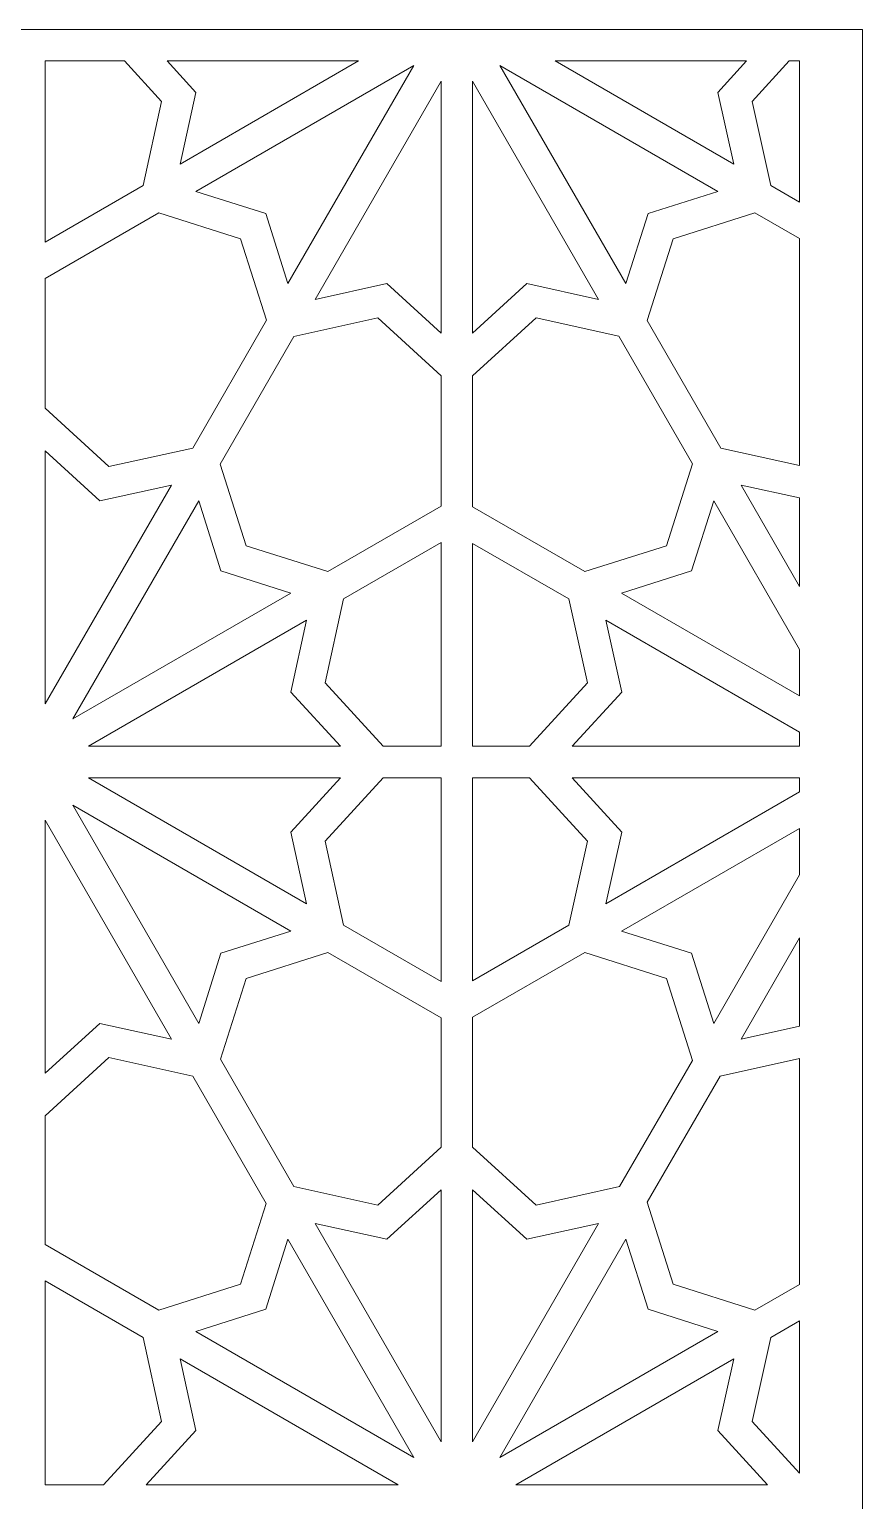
# Model space of a CAD drawing. Header units: centimetres. Extents: x -9.7 to 9.3, y -9.5 to 8.4.
# Drawn here: x -5.06 to -0.53, y 0.41 to 8.41 of the extents above; entities that cross this region are included whole.
import ezdxf

# ---------------------------------------------------------------- set-up
doc = ezdxf.new("R2010")
doc.units = ezdxf.units.CM
doc.header["$MEASUREMENT"] = 0
doc.layers.add('layer 1', color=7, linetype='Continuous')

msp = doc.modelspace()

# ---------------------------------------------------------------- linework, layer by layer
at = {"layer": 'layer 1', "color": 177, "lineweight": 9}
for points, knots in [([(-9.67547, -9.53857), (-9.67547, -9.53857), (-9.67547, 8.40606), (-9.67547, 8.40606), (-9.67547, 8.40606), (-9.67547, 8.40606), (-0.53171, 8.40606), (-0.53171, 8.40606), (-0.53171, 8.40606), (-0.53171, 8.40606), (-0.53171, 8.3587), (-0.53171, 8.3587), (-0.53171, 8.3587), (-0.53171, 8.3587), (-0.53171, 7.26911), (-0.53171, 7.26911), (-0.53171, 7.26911), (-0.53171, 7.26911), (-0.53171, 7.07114), (-0.53171, 7.07114), (-0.53171, 7.07114), (-0.53171, 7.07114), (-0.53171, 6.323), (-0.53171, 6.323), (-0.53171, 6.323), (-0.53171, 6.323), (-0.53171, 6.09078), (-0.53171, 6.09078), (-0.53171, 6.09078), (-0.53171, 6.09078), (-0.53171, 4.78451), (-0.53171, 4.78451), (-0.53171, 4.78451), (-0.53171, 4.78451), (-0.53171, 4.06155), (-0.53171, 4.06155), (-0.53171, 4.06155), (-0.53171, 4.06155), (-0.53171, 2.75528), (-0.53171, 2.75528), (-0.53171, 2.75528), (-0.53171, 2.75528), (-0.53171, 2.52306), (-0.53171, 2.52306), (-0.53171, 2.52306), (-0.53171, 2.52306), (-0.53171, 1.78148), (-0.53171, 1.78148), (-0.53171, 1.78148), (-0.53171, 1.78148), (-0.53171, 1.58351), (-0.53171, 1.58351), (-0.53171, 1.58351), (-0.53171, 1.58351), (-0.53171, 0.49392), (-0.53171, 0.49392), (-0.53171, 0.49392), (-0.53171, 0.49392), (-0.53171, 0.32248), (-0.53171, 0.32248), (-0.53171, 0.32248), (-0.53171, 0.32248), (-0.53171, -0.76711), (-0.53171, -0.76711), (-0.53171, -0.76711), (-0.53171, -0.76711), (-0.53171, -0.96508), (-0.53171, -0.96508), (-0.53171, -0.96508), (-0.53171, -0.96508), (-0.53171, -1.70574), (-0.53171, -1.70574), (-0.53171, -1.70574), (-0.53171, -1.70574), (-0.53171, -1.93796), (-0.53171, -1.93796), (-0.53171, -1.93796), (-0.53171, -1.93796), (-0.53171, -3.24423), (-0.53171, -3.24423), (-0.53171, -3.24423), (-0.53171, -3.24423), (-0.53171, -3.96719), (-0.53171, -3.96719), (-0.53171, -3.96719), (-0.53171, -3.96719), (-0.53171, -5.27346), (-0.53171, -5.27346), (-0.53171, -5.27346), (-0.53171, -5.27346), (-0.53171, -5.50567), (-0.53171, -5.50567), (-0.53171, -5.50567), (-0.53171, -5.50567), (-0.53171, -6.25475), (-0.53171, -6.25475), (-0.53171, -6.25475), (-0.53171, -6.25475), (-0.53171, -6.45272), (-0.53171, -6.45272), (-0.53171, -6.45272), (-0.53171, -6.45272), (-0.53171, -7.5423), (-0.53171, -7.5423), (-0.53171, -7.5423), (-0.53171, -7.5423), (-0.53171, -7.71375), (-0.53171, -7.71375), (-0.53171, -7.71375), (-0.53171, -7.71375), (-0.53171, -8.80333), (-0.53171, -8.80333), (-0.53171, -8.80333), (-0.53171, -8.80333), (-0.53171, -9.0013), (-0.53171, -9.0013), (-0.53171, -9.0013), (-0.53171, -9.0013), (-0.53171, -9.53857), (-0.53171, -9.53857), (-0.53171, -9.53857), (-0.53171, -9.53857), (-1.53681, -9.53857), (-1.53681, -9.53857), (-1.53681, -9.53857), (-1.53681, -9.53857), (-1.73478, -9.53857), (-1.73478, -9.53857), (-1.73478, -9.53857), (-1.73478, -9.53857), (-2.64071, -9.53857), (-2.64071, -9.53857), (-2.64071, -9.53857), (-2.64071, -9.53857), (-2.83698, -9.53857), (-2.83698, -9.53857), (-2.83698, -9.53857), (-2.83698, -9.53857), (-3.74291, -9.53857), (-3.74291, -9.53857), (-3.74291, -9.53857), (-3.74291, -9.53857), (-3.94088, -9.53857), (-3.94088, -9.53857), (-3.94088, -9.53857), (-3.94088, -9.53857), (-4.97855, -9.53857), (-4.97855, -9.53857), (-4.97855, -9.53857), (-4.97855, -9.53857), (-5.15, -9.53857), (-5.15, -9.53857), (-5.15, -9.53857), (-5.15, -9.53857), (-6.18132, -9.53857), (-6.18132, -9.53857), (-6.18132, -9.53857), (-6.18132, -9.53857), (-6.37929, -9.53857), (-6.37929, -9.53857), (-6.37929, -9.53857), (-6.37929, -9.53857), (-7.28522, -9.53857), (-7.28522, -9.53857), (-7.28522, -9.53857), (-7.28522, -9.53857), (-7.4815, -9.53857), (-7.4815, -9.53857), (-7.4815, -9.53857), (-7.4815, -9.53857), (-8.38743, -9.53857), (-8.38743, -9.53857), (-8.38743, -9.53857), (-8.38743, -9.53857), (-8.5854, -9.53857), (-8.5854, -9.53857), (-8.5854, -9.53857), (-8.5854, -9.53857), (-9.62058, -9.53857), (-9.62058, -9.53857), (-9.62058, -9.53857), (-9.62058, -9.53857), (-9.67547, -9.53857), (-9.67547, -9.53857)], [0, 0, 0, 0, 0.0212766, 0.0212766, 0.0212766, 0.0212766, 0.0425532, 0.0425532, 0.0425532, 0.0425532, 0.0638298, 0.0638298, 0.0638298, 0.0638298, 0.0851064, 0.0851064, 0.0851064, 0.0851064, 0.106383, 0.106383, 0.106383, 0.106383, 0.1276596, 0.1276596, 0.1276596, 0.1276596, 0.1489362, 0.1489362, 0.1489362, 0.1489362, 0.1702128, 0.1702128, 0.1702128, 0.1702128, 0.1914894, 0.1914894, 0.1914894, 0.1914894, 0.212766, 0.212766, 0.212766, 0.212766, 0.2340426, 0.2340426, 0.2340426, 0.2340426, 0.2553191, 0.2553191, 0.2553191, 0.2553191, 0.2765957, 0.2765957, 0.2765957, 0.2765957, 0.2978723, 0.2978723, 0.2978723, 0.2978723, 0.3191489, 0.3191489, 0.3191489, 0.3191489, 0.3404255, 0.3404255, 0.3404255, 0.3404255, 0.3617021, 0.3617021, 0.3617021, 0.3617021, 0.3829787, 0.3829787, 0.3829787, 0.3829787, 0.4042553, 0.4042553, 0.4042553, 0.4042553, 0.4255319, 0.4255319, 0.4255319, 0.4255319, 0.4468085, 0.4468085, 0.4468085, 0.4468085, 0.4680851, 0.4680851, 0.4680851, 0.4680851, 0.4893617, 0.4893617, 0.4893617, 0.4893617, 0.5106383, 0.5106383, 0.5106383, 0.5106383, 0.5319149, 0.5319149, 0.5319149, 0.5319149, 0.5531915, 0.5531915, 0.5531915, 0.5531915, 0.5744681, 0.5744681, 0.5744681, 0.5744681, 0.5957447, 0.5957447, 0.5957447, 0.5957447, 0.6170213, 0.6170213, 0.6170213, 0.6170213, 0.6382979, 0.6382979, 0.6382979, 0.6382979, 0.6595745, 0.6595745, 0.6595745, 0.6595745, 0.6808511, 0.6808511, 0.6808511, 0.6808511, 0.7021277, 0.7021277, 0.7021277, 0.7021277, 0.7234043, 0.7234043, 0.7234043, 0.7234043, 0.7446809, 0.7446809, 0.7446809, 0.7446809, 0.7659574, 0.7659574, 0.7659574, 0.7659574, 0.787234, 0.787234, 0.787234, 0.787234, 0.8085106, 0.8085106, 0.8085106, 0.8085106, 0.8297872, 0.8297872, 0.8297872, 0.8297872, 0.8510638, 0.8510638, 0.8510638, 0.8510638, 0.8723404, 0.8723404, 0.8723404, 0.8723404, 0.893617, 0.893617, 0.893617, 0.893617, 0.9148936, 0.9148936, 0.9148936, 0.9148936, 0.9361702, 0.9361702, 0.9361702, 0.9361702, 0.9574468, 0.9574468, 0.9574468, 0.9574468, 1, 1, 1, 1]), ([(-4.54738, 8.23462), (-4.54738, 8.23462), (-4.97855, 8.23462), (-4.97855, 8.23462), (-4.97855, 8.23462), (-4.97855, 8.23462), (-4.97855, 7.25031), (-4.97855, 7.25031), (-4.97855, 7.25031), (-4.97855, 7.25031), (-4.44611, 7.55772), (-4.44611, 7.55772), (-4.44611, 7.55772), (-4.44611, 7.55772), (-4.34571, 8.01387), (-4.34571, 8.01387), (-4.34571, 8.01387), (-4.34571, 8.01387), (-4.54738, 8.23462), (-4.54738, 8.23462)], [0, 0, 0, 0, 0.1666667, 0.1666667, 0.1666667, 0.1666667, 0.3333333, 0.3333333, 0.3333333, 0.3333333, 0.5, 0.5, 0.5, 0.5, 0.6666667, 0.6666667, 0.6666667, 0.6666667, 1, 1, 1, 1]), ([(-3.27368, 8.23462), (-3.27368, 8.23462), (-4.31516, 8.23462), (-4.31516, 8.23462), (-4.31516, 8.23462), (-4.31516, 8.23462), (-4.15916, 8.06385), (-4.15916, 8.06385), (-4.15916, 8.06385), (-4.15916, 8.06385), (-4.24501, 7.67382), (-4.24501, 7.67382), (-4.24501, 7.67382), (-4.24501, 7.67382), (-3.27368, 8.23462), (-3.27368, 8.23462)], [0, 0, 0, 0, 0.2, 0.2, 0.2, 0.2, 0.4, 0.4, 0.4, 0.4, 0.6, 0.6, 0.6, 0.6, 1, 1, 1, 1]), ([(-3.65792, 7.02398), (-3.65792, 7.02398), (-2.97305, 8.21022), (-2.97305, 8.21022), (-2.97305, 8.21022), (-2.97305, 8.21022), (-4.15928, 7.52535), (-4.15928, 7.52535), (-4.15928, 7.52535), (-4.15928, 7.52535), (-3.77859, 7.40468), (-3.77859, 7.40468), (-3.77859, 7.40468), (-3.77859, 7.40468), (-3.65792, 7.02398), (-3.65792, 7.02398)], [0, 0, 0, 0, 0.2, 0.2, 0.2, 0.2, 0.4, 0.4, 0.4, 0.4, 0.6, 0.6, 0.6, 0.6, 1, 1, 1, 1]), ([(-1.31841, 7.52535), (-1.31841, 7.52535), (-2.50465, 8.21022), (-2.50465, 8.21022), (-2.50465, 8.21022), (-2.50465, 8.21022), (-1.81977, 7.02398), (-1.81977, 7.02398), (-1.81977, 7.02398), (-1.81977, 7.02398), (-1.6991, 7.40468), (-1.6991, 7.40468), (-1.6991, 7.40468), (-1.6991, 7.40468), (-1.31841, 7.52535), (-1.31841, 7.52535)], [0, 0, 0, 0, 0.2, 0.2, 0.2, 0.2, 0.4, 0.4, 0.4, 0.4, 0.6, 0.6, 0.6, 0.6, 1, 1, 1, 1]), ([(-1.16253, 8.23462), (-1.16253, 8.23462), (-2.20401, 8.23462), (-2.20401, 8.23462), (-2.20401, 8.23462), (-2.20401, 8.23462), (-1.23269, 7.67382), (-1.23269, 7.67382), (-1.23269, 7.67382), (-1.23269, 7.67382), (-1.31853, 8.06385), (-1.31853, 8.06385), (-1.31853, 8.06385), (-1.31853, 8.06385), (-1.16253, 8.23462), (-1.16253, 8.23462)], [0, 0, 0, 0, 0.2, 0.2, 0.2, 0.2, 0.4, 0.4, 0.4, 0.4, 0.6, 0.6, 0.6, 0.6, 1, 1, 1, 1]), ([(-0.8746, 8.23462), (-0.8746, 8.23462), (-0.93031, 8.23462), (-0.93031, 8.23462), (-0.93031, 8.23462), (-0.93031, 8.23462), (-1.13198, 8.01387), (-1.13198, 8.01387), (-1.13198, 8.01387), (-1.13198, 8.01387), (-1.03158, 7.55772), (-1.03158, 7.55772), (-1.03158, 7.55772), (-1.03158, 7.55772), (-0.8746, 7.46708), (-0.8746, 7.46708), (-0.8746, 7.46708), (-0.8746, 7.46708), (-0.8746, 8.23462), (-0.8746, 8.23462)], [0, 0, 0, 0, 0.1666667, 0.1666667, 0.1666667, 0.1666667, 0.3333333, 0.3333333, 0.3333333, 0.3333333, 0.5, 0.5, 0.5, 0.5, 0.6666667, 0.6666667, 0.6666667, 0.6666667, 1, 1, 1, 1]), ([(-2.82457, 8.1245), (-2.82457, 8.1245), (-3.50944, 6.93826), (-3.50944, 6.93826), (-3.50944, 6.93826), (-3.50944, 6.93826), (-3.11942, 7.02411), (-3.11942, 7.02411), (-3.11942, 7.02411), (-3.11942, 7.02411), (-2.82457, 6.75475), (-2.82457, 6.75475), (-2.82457, 6.75475), (-2.82457, 6.75475), (-2.82457, 8.1245), (-2.82457, 8.1245)], [0, 0, 0, 0, 0.2, 0.2, 0.2, 0.2, 0.4, 0.4, 0.4, 0.4, 0.6, 0.6, 0.6, 0.6, 1, 1, 1, 1]), ([(-1.96825, 6.93826), (-1.96825, 6.93826), (-2.65312, 8.1245), (-2.65312, 8.1245), (-2.65312, 8.1245), (-2.65312, 8.1245), (-2.65312, 6.75475), (-2.65312, 6.75475), (-2.65312, 6.75475), (-2.65312, 6.75475), (-2.35828, 7.02411), (-2.35828, 7.02411), (-2.35828, 7.02411), (-2.35828, 7.02411), (-1.96825, 6.93826), (-1.96825, 6.93826)], [0, 0, 0, 0, 0.2, 0.2, 0.2, 0.2, 0.4, 0.4, 0.4, 0.4, 0.6, 0.6, 0.6, 0.6, 1, 1, 1, 1]), ([(-4.17546, 6.13029), (-4.17546, 6.13029), (-3.77458, 6.82463), (-3.77458, 6.82463), (-3.77458, 6.82463), (-3.77458, 6.82463), (-3.91515, 7.26811), (-3.91515, 7.26811), (-3.91515, 7.26811), (-3.91515, 7.26811), (-4.36039, 7.40924), (-4.36039, 7.40924), (-4.36039, 7.40924), (-4.36039, 7.40924), (-4.97855, 7.05234), (-4.97855, 7.05234), (-4.97855, 7.05234), (-4.97855, 7.05234), (-4.97855, 6.34685), (-4.97855, 6.34685), (-4.97855, 6.34685), (-4.97855, 6.34685), (-4.63161, 6.0299), (-4.63161, 6.0299), (-4.63161, 6.0299), (-4.63161, 6.0299), (-4.17546, 6.13029), (-4.17546, 6.13029)], [0, 0, 0, 0, 0.125, 0.125, 0.125, 0.125, 0.25, 0.25, 0.25, 0.25, 0.375, 0.375, 0.375, 0.375, 0.5, 0.5, 0.5, 0.5, 0.625, 0.625, 0.625, 0.625, 0.75, 0.75, 0.75, 0.75, 1, 1, 1, 1]), ([(-0.8746, 7.26911), (-0.8746, 7.26911), (-1.1173, 7.40924), (-1.1173, 7.40924), (-1.1173, 7.40924), (-1.1173, 7.40924), (-1.56254, 7.26811), (-1.56254, 7.26811), (-1.56254, 7.26811), (-1.56254, 7.26811), (-1.70366, 6.82288), (-1.70366, 6.82288), (-1.70366, 6.82288), (-1.70366, 6.82288), (-1.30309, 6.12906), (-1.30309, 6.12906), (-1.30309, 6.12906), (-1.30309, 6.12906), (-0.8746, 6.03475), (-0.8746, 6.03475), (-0.8746, 6.03475), (-0.8746, 6.03475), (-0.8746, 7.26911), (-0.8746, 7.26911)], [0, 0, 0, 0, 0.1428571, 0.1428571, 0.1428571, 0.1428571, 0.2857143, 0.2857143, 0.2857143, 0.2857143, 0.4285714, 0.4285714, 0.4285714, 0.4285714, 0.5714286, 0.5714286, 0.5714286, 0.5714286, 0.7142857, 0.7142857, 0.7142857, 0.7142857, 1, 1, 1, 1]), ([(-3.44062, 5.45821), (-3.44062, 5.45821), (-2.82457, 5.81389), (-2.82457, 5.81389), (-2.82457, 5.81389), (-2.82457, 5.81389), (-2.82457, 6.52254), (-2.82457, 6.52254), (-2.82457, 6.52254), (-2.82457, 6.52254), (-3.1694, 6.83755), (-3.1694, 6.83755), (-3.1694, 6.83755), (-3.1694, 6.83755), (-3.62555, 6.73716), (-3.62555, 6.73716), (-3.62555, 6.73716), (-3.62555, 6.73716), (-4.02643, 6.04282), (-4.02643, 6.04282), (-4.02643, 6.04282), (-4.02643, 6.04282), (-3.88585, 5.59934), (-3.88585, 5.59934), (-3.88585, 5.59934), (-3.88585, 5.59934), (-3.44062, 5.45821), (-3.44062, 5.45821)], [0, 0, 0, 0, 0.125, 0.125, 0.125, 0.125, 0.25, 0.25, 0.25, 0.25, 0.375, 0.375, 0.375, 0.375, 0.5, 0.5, 0.5, 0.5, 0.625, 0.625, 0.625, 0.625, 0.75, 0.75, 0.75, 0.75, 1, 1, 1, 1]), ([(-2.65312, 5.81016), (-2.65312, 5.81016), (-2.04353, 5.45821), (-2.04353, 5.45821), (-2.04353, 5.45821), (-2.04353, 5.45821), (-1.5983, 5.59934), (-1.5983, 5.59934), (-1.5983, 5.59934), (-1.5983, 5.59934), (-1.45717, 6.04457), (-1.45717, 6.04457), (-1.45717, 6.04457), (-1.45717, 6.04457), (-1.85775, 6.73839), (-1.85775, 6.73839), (-1.85775, 6.73839), (-1.85775, 6.73839), (-2.30829, 6.83755), (-2.30829, 6.83755), (-2.30829, 6.83755), (-2.30829, 6.83755), (-2.65312, 6.52254), (-2.65312, 6.52254), (-2.65312, 6.52254), (-2.65312, 6.52254), (-2.65312, 5.81016), (-2.65312, 5.81016)], [0, 0, 0, 0, 0.125, 0.125, 0.125, 0.125, 0.25, 0.25, 0.25, 0.25, 0.375, 0.375, 0.375, 0.375, 0.5, 0.5, 0.5, 0.5, 0.625, 0.625, 0.625, 0.625, 0.75, 0.75, 0.75, 0.75, 1, 1, 1, 1]), ([(-4.97855, 4.73929), (-4.97855, 4.73929), (-4.29156, 5.92919), (-4.29156, 5.92919), (-4.29156, 5.92919), (-4.29156, 5.92919), (-4.68159, 5.84334), (-4.68159, 5.84334), (-4.68159, 5.84334), (-4.68159, 5.84334), (-4.97855, 6.11463), (-4.97855, 6.11463), (-4.97855, 6.11463), (-4.97855, 6.11463), (-4.97855, 4.73929), (-4.97855, 4.73929)], [0, 0, 0, 0, 0.2, 0.2, 0.2, 0.2, 0.4, 0.4, 0.4, 0.4, 0.6, 0.6, 0.6, 0.6, 1, 1, 1, 1]), ([(-0.8746, 5.8592), (-0.8746, 5.8592), (-1.19259, 5.92919), (-1.19259, 5.92919), (-1.19259, 5.92919), (-1.19259, 5.92919), (-0.8746, 5.37842), (-0.8746, 5.37842), (-0.8746, 5.37842), (-0.8746, 5.37842), (-0.8746, 5.8592), (-0.8746, 5.8592)], [0, 0, 0, 0, 0.25, 0.25, 0.25, 0.25, 0.5, 0.5, 0.5, 0.5, 1, 1, 1, 1]), ([(-4.14309, 5.84347), (-4.14309, 5.84347), (-4.82796, 4.65723), (-4.82796, 4.65723), (-4.82796, 4.65723), (-4.82796, 4.65723), (-3.64172, 5.3421), (-3.64172, 5.3421), (-3.64172, 5.3421), (-3.64172, 5.3421), (-4.02242, 5.46277), (-4.02242, 5.46277), (-4.02242, 5.46277), (-4.02242, 5.46277), (-4.14309, 5.84347), (-4.14309, 5.84347)], [0, 0, 0, 0, 0.2, 0.2, 0.2, 0.2, 0.4, 0.4, 0.4, 0.4, 0.6, 0.6, 0.6, 0.6, 1, 1, 1, 1]), ([(-1.84242, 5.3421), (-1.84242, 5.3421), (-0.8746, 4.78333), (-0.8746, 4.78333), (-0.8746, 4.78333), (-0.8746, 4.78333), (-0.8746, 5.03553), (-0.8746, 5.03553), (-0.8746, 5.03553), (-0.8746, 5.03553), (-1.34106, 5.84347), (-1.34106, 5.84347), (-1.34106, 5.84347), (-1.34106, 5.84347), (-1.46173, 5.46277), (-1.46173, 5.46277), (-1.46173, 5.46277), (-1.46173, 5.46277), (-1.84242, 5.3421), (-1.84242, 5.3421)], [0, 0, 0, 0, 0.1666667, 0.1666667, 0.1666667, 0.1666667, 0.3333333, 0.3333333, 0.3333333, 0.3333333, 0.5, 0.5, 0.5, 0.5, 0.6666667, 0.6666667, 0.6666667, 0.6666667, 1, 1, 1, 1]), ([(-3.14028, 4.50875), (-3.14028, 4.50875), (-2.82457, 4.50875), (-2.82457, 4.50875), (-2.82457, 4.50875), (-2.82457, 4.50875), (-2.82457, 5.61592), (-2.82457, 5.61592), (-2.82457, 5.61592), (-2.82457, 5.61592), (-3.3549, 5.30974), (-3.3549, 5.30974), (-3.3549, 5.30974), (-3.3549, 5.30974), (-3.4553, 4.85359), (-3.4553, 4.85359), (-3.4553, 4.85359), (-3.4553, 4.85359), (-3.14028, 4.50875), (-3.14028, 4.50875)], [0, 0, 0, 0, 0.1666667, 0.1666667, 0.1666667, 0.1666667, 0.3333333, 0.3333333, 0.3333333, 0.3333333, 0.5, 0.5, 0.5, 0.5, 0.6666667, 0.6666667, 0.6666667, 0.6666667, 1, 1, 1, 1]), ([(-2.12925, 5.30974), (-2.12925, 5.30974), (-2.65312, 5.61219), (-2.65312, 5.61219), (-2.65312, 5.61219), (-2.65312, 5.61219), (-2.65312, 4.50875), (-2.65312, 4.50875), (-2.65312, 4.50875), (-2.65312, 4.50875), (-2.34387, 4.50875), (-2.34387, 4.50875), (-2.34387, 4.50875), (-2.34387, 4.50875), (-2.02886, 4.85359), (-2.02886, 4.85359), (-2.02886, 4.85359), (-2.02886, 4.85359), (-2.12925, 5.30974), (-2.12925, 5.30974)], [0, 0, 0, 0, 0.1666667, 0.1666667, 0.1666667, 0.1666667, 0.3333333, 0.3333333, 0.3333333, 0.3333333, 0.5, 0.5, 0.5, 0.5, 0.6666667, 0.6666667, 0.6666667, 0.6666667, 1, 1, 1, 1]), ([(-4.74224, 4.50875), (-4.74224, 4.50875), (-3.37249, 4.50875), (-3.37249, 4.50875), (-3.37249, 4.50875), (-3.37249, 4.50875), (-3.64185, 4.8036), (-3.64185, 4.8036), (-3.64185, 4.8036), (-3.64185, 4.8036), (-3.556, 5.19363), (-3.556, 5.19363), (-3.556, 5.19363), (-3.556, 5.19363), (-4.74224, 4.50875), (-4.74224, 4.50875)], [0, 0, 0, 0, 0.2, 0.2, 0.2, 0.2, 0.4, 0.4, 0.4, 0.4, 0.6, 0.6, 0.6, 0.6, 1, 1, 1, 1]), ([(-2.11166, 4.50875), (-2.11166, 4.50875), (-0.8746, 4.50875), (-0.8746, 4.50875), (-0.8746, 4.50875), (-0.8746, 4.50875), (-0.8746, 4.58536), (-0.8746, 4.58536), (-0.8746, 4.58536), (-0.8746, 4.58536), (-1.92815, 5.19363), (-1.92815, 5.19363), (-1.92815, 5.19363), (-1.92815, 5.19363), (-1.8423, 4.8036), (-1.8423, 4.8036), (-1.8423, 4.8036), (-1.8423, 4.8036), (-2.11166, 4.50875), (-2.11166, 4.50875)], [0, 0, 0, 0, 0.1666667, 0.1666667, 0.1666667, 0.1666667, 0.3333333, 0.3333333, 0.3333333, 0.3333333, 0.5, 0.5, 0.5, 0.5, 0.6666667, 0.6666667, 0.6666667, 0.6666667, 1, 1, 1, 1]), ([(-3.37249, 4.33731), (-3.37249, 4.33731), (-4.74224, 4.33731), (-4.74224, 4.33731), (-4.74224, 4.33731), (-4.74224, 4.33731), (-3.556, 3.65243), (-3.556, 3.65243), (-3.556, 3.65243), (-3.556, 3.65243), (-3.64185, 4.04246), (-3.64185, 4.04246), (-3.64185, 4.04246), (-3.64185, 4.04246), (-3.37249, 4.33731), (-3.37249, 4.33731)], [0, 0, 0, 0, 0.2, 0.2, 0.2, 0.2, 0.4, 0.4, 0.4, 0.4, 0.6, 0.6, 0.6, 0.6, 1, 1, 1, 1]), ([(-2.82457, 4.33731), (-2.82457, 4.33731), (-3.14028, 4.33731), (-3.14028, 4.33731), (-3.14028, 4.33731), (-3.14028, 4.33731), (-3.4553, 3.99247), (-3.4553, 3.99247), (-3.4553, 3.99247), (-3.4553, 3.99247), (-3.3549, 3.53632), (-3.3549, 3.53632), (-3.3549, 3.53632), (-3.3549, 3.53632), (-2.82457, 3.23014), (-2.82457, 3.23014), (-2.82457, 3.23014), (-2.82457, 3.23014), (-2.82457, 4.33731), (-2.82457, 4.33731)], [0, 0, 0, 0, 0.1666667, 0.1666667, 0.1666667, 0.1666667, 0.3333333, 0.3333333, 0.3333333, 0.3333333, 0.5, 0.5, 0.5, 0.5, 0.6666667, 0.6666667, 0.6666667, 0.6666667, 1, 1, 1, 1]), ([(-2.65312, 3.23387), (-2.65312, 3.23387), (-2.12925, 3.53632), (-2.12925, 3.53632), (-2.12925, 3.53632), (-2.12925, 3.53632), (-2.02886, 3.99247), (-2.02886, 3.99247), (-2.02886, 3.99247), (-2.02886, 3.99247), (-2.34387, 4.33731), (-2.34387, 4.33731), (-2.34387, 4.33731), (-2.34387, 4.33731), (-2.65312, 4.33731), (-2.65312, 4.33731), (-2.65312, 4.33731), (-2.65312, 4.33731), (-2.65312, 3.23387), (-2.65312, 3.23387)], [0, 0, 0, 0, 0.1666667, 0.1666667, 0.1666667, 0.1666667, 0.3333333, 0.3333333, 0.3333333, 0.3333333, 0.5, 0.5, 0.5, 0.5, 0.6666667, 0.6666667, 0.6666667, 0.6666667, 1, 1, 1, 1]), ([(-0.8746, 4.33731), (-0.8746, 4.33731), (-2.11166, 4.33731), (-2.11166, 4.33731), (-2.11166, 4.33731), (-2.11166, 4.33731), (-1.8423, 4.04246), (-1.8423, 4.04246), (-1.8423, 4.04246), (-1.8423, 4.04246), (-1.92815, 3.65243), (-1.92815, 3.65243), (-1.92815, 3.65243), (-1.92815, 3.65243), (-0.8746, 4.2607), (-0.8746, 4.2607), (-0.8746, 4.2607), (-0.8746, 4.2607), (-0.8746, 4.33731), (-0.8746, 4.33731)], [0, 0, 0, 0, 0.1666667, 0.1666667, 0.1666667, 0.1666667, 0.3333333, 0.3333333, 0.3333333, 0.3333333, 0.5, 0.5, 0.5, 0.5, 0.6666667, 0.6666667, 0.6666667, 0.6666667, 1, 1, 1, 1]), ([(-3.64172, 3.50396), (-3.64172, 3.50396), (-4.82796, 4.18883), (-4.82796, 4.18883), (-4.82796, 4.18883), (-4.82796, 4.18883), (-4.14309, 3.00259), (-4.14309, 3.00259), (-4.14309, 3.00259), (-4.14309, 3.00259), (-4.02242, 3.38329), (-4.02242, 3.38329), (-4.02242, 3.38329), (-4.02242, 3.38329), (-3.64172, 3.50396), (-3.64172, 3.50396)], [0, 0, 0, 0, 0.2, 0.2, 0.2, 0.2, 0.4, 0.4, 0.4, 0.4, 0.6, 0.6, 0.6, 0.6, 1, 1, 1, 1]), ([(-4.29156, 2.91687), (-4.29156, 2.91687), (-4.97855, 4.10677), (-4.97855, 4.10677), (-4.97855, 4.10677), (-4.97855, 4.10677), (-4.97855, 2.73143), (-4.97855, 2.73143), (-4.97855, 2.73143), (-4.97855, 2.73143), (-4.68159, 3.00271), (-4.68159, 3.00271), (-4.68159, 3.00271), (-4.68159, 3.00271), (-4.29156, 2.91687), (-4.29156, 2.91687)], [0, 0, 0, 0, 0.2, 0.2, 0.2, 0.2, 0.4, 0.4, 0.4, 0.4, 0.6, 0.6, 0.6, 0.6, 1, 1, 1, 1]), ([(-1.34106, 3.00259), (-1.34106, 3.00259), (-0.8746, 3.81053), (-0.8746, 3.81053), (-0.8746, 3.81053), (-0.8746, 3.81053), (-0.8746, 4.06273), (-0.8746, 4.06273), (-0.8746, 4.06273), (-0.8746, 4.06273), (-1.84242, 3.50396), (-1.84242, 3.50396), (-1.84242, 3.50396), (-1.84242, 3.50396), (-1.46173, 3.38329), (-1.46173, 3.38329), (-1.46173, 3.38329), (-1.46173, 3.38329), (-1.34106, 3.00259), (-1.34106, 3.00259)], [0, 0, 0, 0, 0.1666667, 0.1666667, 0.1666667, 0.1666667, 0.3333333, 0.3333333, 0.3333333, 0.3333333, 0.5, 0.5, 0.5, 0.5, 0.6666667, 0.6666667, 0.6666667, 0.6666667, 1, 1, 1, 1]), ([(-0.8746, 3.46764), (-0.8746, 3.46764), (-1.19259, 2.91687), (-1.19259, 2.91687), (-1.19259, 2.91687), (-1.19259, 2.91687), (-0.8746, 2.98686), (-0.8746, 2.98686), (-0.8746, 2.98686), (-0.8746, 2.98686), (-0.8746, 3.46764), (-0.8746, 3.46764)], [0, 0, 0, 0, 0.25, 0.25, 0.25, 0.25, 0.5, 0.5, 0.5, 0.5, 1, 1, 1, 1]), ([(-2.82457, 3.03217), (-2.82457, 3.03217), (-3.44062, 3.38785), (-3.44062, 3.38785), (-3.44062, 3.38785), (-3.44062, 3.38785), (-3.88585, 3.24672), (-3.88585, 3.24672), (-3.88585, 3.24672), (-3.88585, 3.24672), (-4.02508, 2.80747), (-4.02508, 2.80747), (-4.02508, 2.80747), (-4.02508, 2.80747), (-3.62555, 2.11546), (-3.62555, 2.11546), (-3.62555, 2.11546), (-3.62555, 2.11546), (-3.1694, 2.01506), (-3.1694, 2.01506), (-3.1694, 2.01506), (-3.1694, 2.01506), (-2.82457, 2.33008), (-2.82457, 2.33008), (-2.82457, 2.33008), (-2.82457, 2.33008), (-2.82457, 3.03217), (-2.82457, 3.03217)], [0, 0, 0, 0, 0.125, 0.125, 0.125, 0.125, 0.25, 0.25, 0.25, 0.25, 0.375, 0.375, 0.375, 0.375, 0.5, 0.5, 0.5, 0.5, 0.625, 0.625, 0.625, 0.625, 0.75, 0.75, 0.75, 0.75, 1, 1, 1, 1]), ([(-1.85341, 2.11518), (-1.85341, 2.11518), (-1.45717, 2.80149), (-1.45717, 2.80149), (-1.45717, 2.80149), (-1.45717, 2.80149), (-1.5983, 3.24672), (-1.5983, 3.24672), (-1.5983, 3.24672), (-1.5983, 3.24672), (-2.04353, 3.38785), (-2.04353, 3.38785), (-2.04353, 3.38785), (-2.04353, 3.38785), (-2.65312, 3.0359), (-2.65312, 3.0359), (-2.65312, 3.0359), (-2.65312, 3.0359), (-2.65312, 2.33008), (-2.65312, 2.33008), (-2.65312, 2.33008), (-2.65312, 2.33008), (-2.30829, 2.01506), (-2.30829, 2.01506), (-2.30829, 2.01506), (-2.30829, 2.01506), (-1.85341, 2.11518), (-1.85341, 2.11518)], [0, 0, 0, 0, 0.125, 0.125, 0.125, 0.125, 0.25, 0.25, 0.25, 0.25, 0.375, 0.375, 0.375, 0.375, 0.5, 0.5, 0.5, 0.5, 0.625, 0.625, 0.625, 0.625, 0.75, 0.75, 0.75, 0.75, 1, 1, 1, 1]), ([(-3.77592, 2.02376), (-3.77592, 2.02376), (-4.17545, 2.71576), (-4.17545, 2.71576), (-4.17545, 2.71576), (-4.17545, 2.71576), (-4.63161, 2.81616), (-4.63161, 2.81616), (-4.63161, 2.81616), (-4.63161, 2.81616), (-4.97855, 2.49921), (-4.97855, 2.49921), (-4.97855, 2.49921), (-4.97855, 2.49921), (-4.97855, 1.80028), (-4.97855, 1.80028), (-4.97855, 1.80028), (-4.97855, 1.80028), (-4.36039, 1.44338), (-4.36039, 1.44338), (-4.36039, 1.44338), (-4.36039, 1.44338), (-3.91515, 1.58451), (-3.91515, 1.58451), (-3.91515, 1.58451), (-3.91515, 1.58451), (-3.77592, 2.02376), (-3.77592, 2.02376)], [0, 0, 0, 0, 0.125, 0.125, 0.125, 0.125, 0.25, 0.25, 0.25, 0.25, 0.375, 0.375, 0.375, 0.375, 0.5, 0.5, 0.5, 0.5, 0.625, 0.625, 0.625, 0.625, 0.75, 0.75, 0.75, 0.75, 1, 1, 1, 1]), ([(-0.8746, 2.81131), (-0.8746, 2.81131), (-1.30743, 2.71604), (-1.30743, 2.71604), (-1.30743, 2.71604), (-1.30743, 2.71604), (-1.70366, 2.02974), (-1.70366, 2.02974), (-1.70366, 2.02974), (-1.70366, 2.02974), (-1.56254, 1.58451), (-1.56254, 1.58451), (-1.56254, 1.58451), (-1.56254, 1.58451), (-1.1173, 1.44338), (-1.1173, 1.44338), (-1.1173, 1.44338), (-1.1173, 1.44338), (-0.8746, 1.58351), (-0.8746, 1.58351), (-0.8746, 1.58351), (-0.8746, 1.58351), (-0.8746, 2.81131), (-0.8746, 2.81131)], [0, 0, 0, 0, 0.1428571, 0.1428571, 0.1428571, 0.1428571, 0.2857143, 0.2857143, 0.2857143, 0.2857143, 0.4285714, 0.4285714, 0.4285714, 0.4285714, 0.5714286, 0.5714286, 0.5714286, 0.5714286, 0.7142857, 0.7142857, 0.7142857, 0.7142857, 1, 1, 1, 1]), ([(-3.50944, 1.91436), (-3.50944, 1.91436), (-2.82457, 0.72812), (-2.82457, 0.72812), (-2.82457, 0.72812), (-2.82457, 0.72812), (-2.82457, 2.09787), (-2.82457, 2.09787), (-2.82457, 2.09787), (-2.82457, 2.09787), (-3.11942, 1.82851), (-3.11942, 1.82851), (-3.11942, 1.82851), (-3.11942, 1.82851), (-3.50944, 1.91436), (-3.50944, 1.91436)], [0, 0, 0, 0, 0.2, 0.2, 0.2, 0.2, 0.4, 0.4, 0.4, 0.4, 0.6, 0.6, 0.6, 0.6, 1, 1, 1, 1]), ([(-2.65312, 0.72812), (-2.65312, 0.72812), (-1.96825, 1.91436), (-1.96825, 1.91436), (-1.96825, 1.91436), (-1.96825, 1.91436), (-2.35828, 1.82851), (-2.35828, 1.82851), (-2.35828, 1.82851), (-2.35828, 1.82851), (-2.65312, 2.09787), (-2.65312, 2.09787), (-2.65312, 2.09787), (-2.65312, 2.09787), (-2.65312, 0.72812), (-2.65312, 0.72812)], [0, 0, 0, 0, 0.2, 0.2, 0.2, 0.2, 0.4, 0.4, 0.4, 0.4, 0.6, 0.6, 0.6, 0.6, 1, 1, 1, 1]), ([(-4.15928, 1.32727), (-4.15928, 1.32727), (-2.97305, 0.6424), (-2.97305, 0.6424), (-2.97305, 0.6424), (-2.97305, 0.6424), (-3.65792, 1.82863), (-3.65792, 1.82863), (-3.65792, 1.82863), (-3.65792, 1.82863), (-3.77859, 1.44794), (-3.77859, 1.44794), (-3.77859, 1.44794), (-3.77859, 1.44794), (-4.15928, 1.32727), (-4.15928, 1.32727)], [0, 0, 0, 0, 0.2, 0.2, 0.2, 0.2, 0.4, 0.4, 0.4, 0.4, 0.6, 0.6, 0.6, 0.6, 1, 1, 1, 1]), ([(-1.81977, 1.82863), (-1.81977, 1.82863), (-2.50465, 0.6424), (-2.50465, 0.6424), (-2.50465, 0.6424), (-2.50465, 0.6424), (-1.31841, 1.32727), (-1.31841, 1.32727), (-1.31841, 1.32727), (-1.31841, 1.32727), (-1.6991, 1.44794), (-1.6991, 1.44794), (-1.6991, 1.44794), (-1.6991, 1.44794), (-1.81977, 1.82863), (-1.81977, 1.82863)], [0, 0, 0, 0, 0.2, 0.2, 0.2, 0.2, 0.4, 0.4, 0.4, 0.4, 0.6, 0.6, 0.6, 0.6, 1, 1, 1, 1]), ([(-4.44611, 1.2949), (-4.44611, 1.2949), (-4.97855, 1.60231), (-4.97855, 1.60231), (-4.97855, 1.60231), (-4.97855, 1.60231), (-4.97855, 0.49392), (-4.97855, 0.49392), (-4.97855, 0.49392), (-4.97855, 0.49392), (-4.66073, 0.49392), (-4.66073, 0.49392), (-4.66073, 0.49392), (-4.66073, 0.49392), (-4.34571, 0.83875), (-4.34571, 0.83875), (-4.34571, 0.83875), (-4.34571, 0.83875), (-4.44611, 1.2949), (-4.44611, 1.2949)], [0, 0, 0, 0, 0.1666667, 0.1666667, 0.1666667, 0.1666667, 0.3333333, 0.3333333, 0.3333333, 0.3333333, 0.5, 0.5, 0.5, 0.5, 0.6666667, 0.6666667, 0.6666667, 0.6666667, 1, 1, 1, 1]), ([(-0.8746, 1.38554), (-0.8746, 1.38554), (-1.03158, 1.2949), (-1.03158, 1.2949), (-1.03158, 1.2949), (-1.03158, 1.2949), (-1.13198, 0.83875), (-1.13198, 0.83875), (-1.13198, 0.83875), (-1.13198, 0.83875), (-0.8746, 0.55701), (-0.8746, 0.55701), (-0.8746, 0.55701), (-0.8746, 0.55701), (-0.8746, 1.38554), (-0.8746, 1.38554)], [0, 0, 0, 0, 0.2, 0.2, 0.2, 0.2, 0.4, 0.4, 0.4, 0.4, 0.6, 0.6, 0.6, 0.6, 1, 1, 1, 1]), ([(-3.05877, 0.49392), (-3.05877, 0.49392), (-4.24501, 1.1788), (-4.24501, 1.1788), (-4.24501, 1.1788), (-4.24501, 1.1788), (-4.15916, 0.78877), (-4.15916, 0.78877), (-4.15916, 0.78877), (-4.15916, 0.78877), (-4.42852, 0.49392), (-4.42852, 0.49392), (-4.42852, 0.49392), (-4.42852, 0.49392), (-3.05877, 0.49392), (-3.05877, 0.49392)], [0, 0, 0, 0, 0.2, 0.2, 0.2, 0.2, 0.4, 0.4, 0.4, 0.4, 0.6, 0.6, 0.6, 0.6, 1, 1, 1, 1]), ([(-1.23269, 1.1788), (-1.23269, 1.1788), (-2.41892, 0.49392), (-2.41892, 0.49392), (-2.41892, 0.49392), (-2.41892, 0.49392), (-1.04918, 0.49392), (-1.04918, 0.49392), (-1.04918, 0.49392), (-1.04918, 0.49392), (-1.31853, 0.78877), (-1.31853, 0.78877), (-1.31853, 0.78877), (-1.31853, 0.78877), (-1.23269, 1.1788), (-1.23269, 1.1788)], [0, 0, 0, 0, 0.2, 0.2, 0.2, 0.2, 0.4, 0.4, 0.4, 0.4, 0.6, 0.6, 0.6, 0.6, 1, 1, 1, 1])]:
    msp.add_open_spline(points, degree=3, knots=knots, dxfattribs=at)

doc.saveas('drawing.dxf')
